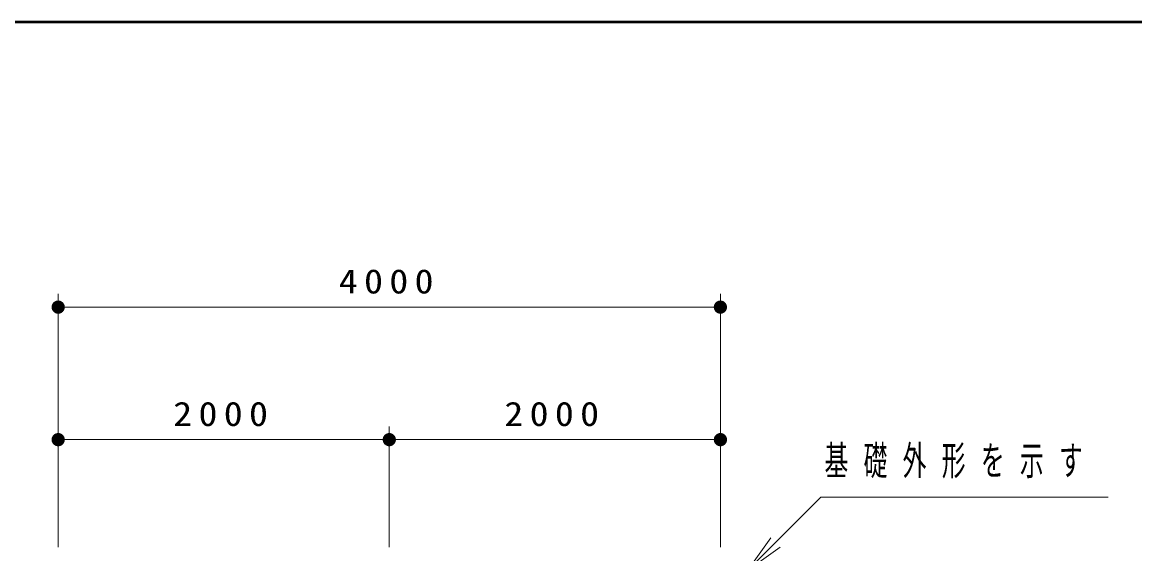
# Model space of a CAD drawing. Units: millimetres on the paper, scale 1:80. Extents: x -385 to 145, y 0 to 323.
# Drawn here: x -158.8 to -74.8, y 226.9 to 267 of the extents above; entities that cross this region are included whole.
import ezdxf

# ---------------------------------------------------------------- set-up
doc = ezdxf.new("R2010")
doc.units = ezdxf.units.MM
doc.layers.add('LY_1', color=7, linetype='Continuous', lineweight=25)
doc.layers.add('LY_2', color=7, linetype='Continuous', lineweight=13)
doc.styles.add('ＭＳ ゴシック', font='')
doc.styles.get('ＭＳ ゴシック').set_extended_font_data('MS Gothic')

# ---------------------------------------------------------------- blocks, each defined once
blk = doc.blocks.new('filled_dot')
at = {"color": 0, "linetype": 'Continuous', "lineweight": -2, "const_width": 1.25}
blk.add_lwpolyline([(-0.625, 0, 1), (0.625, 0, 1)], format="xyb", close=True, dxfattribs=at)

msp = doc.modelspace()

# ---------------------------------------------------------------- linework, layer by layer
at = {"layer": 'LY_1', "lineweight": 13}
for p, q in [((-156.089, 227.398), (-156.089, 246.506)), ((-106.089, 227.398), (-106.089, 246.506)), ((-156.089, 245.506), (-106.089, 245.506)), ((-156.089, 227.398), (-156.089, 236.506)), ((-131.089, 227.398), (-131.089, 236.506)), ((-106.089, 227.398), (-106.089, 236.506)), ((-156.089, 235.506), (-131.089, 235.506)), ((-131.089, 235.506), (-106.089, 235.506)), ((-104.041, 225.633), (-102.273, 228.108)), ((-104.041, 225.633), (-101.92, 227.754)), ((-101.566, 227.4), (-104.041, 225.633))]:
    msp.add_line(p, q, dxfattribs=at)
msp.add_lwpolyline([(-104.041, 225.633), (-98.518, 231.156), (-76.816, 231.156)], dxfattribs=at)
at = {"layer": 'LY_2', "lineweight": 50}
msp.add_line((0, 267), (-385, 267), dxfattribs=at)

# ---------------------------------------------------------------- block references
at = {"layer": 'LY_1', "lineweight": 13, "xscale": 0.4, "yscale": 0.4}
for p in [(-156.089, 245.506), (-156.089, 235.506), (-131.089, 235.506)]:
    msp.add_blockref('filled_dot', p, dxfattribs=at)
at = {"layer": 'LY_1', "lineweight": 13, "xscale": 0.4, "yscale": 0.4, "rotation": 180}
for p in [(-106.089, 245.506), (-131.089, 235.506), (-106.089, 235.506)]:
    msp.add_blockref('filled_dot', p, dxfattribs=at)

# ---------------------------------------------------------------- texts
at = {"layer": 'LY_1', "style": 'ＭＳ ゴシック'}
for s, insert, char_height, attachment_point in [('\\T1.33;\\W1.15;4000', (-131.089, 246.506), 1.833, 8), ('\\T1.33;\\W1.15;2000', (-143.589, 236.506), 1.833, 8), ('\\T1.33;\\W1.15;2000', (-118.589, 236.506), 1.833, 8), ('\\T1.64;\\W0.6;基礎外形を示す', (-98.233, 233.806), 2.199, 4)]:
    msp.add_mtext(s, dxfattribs=dict(at, insert=insert, char_height=char_height, attachment_point=attachment_point))

doc.saveas('drawing.dxf')
